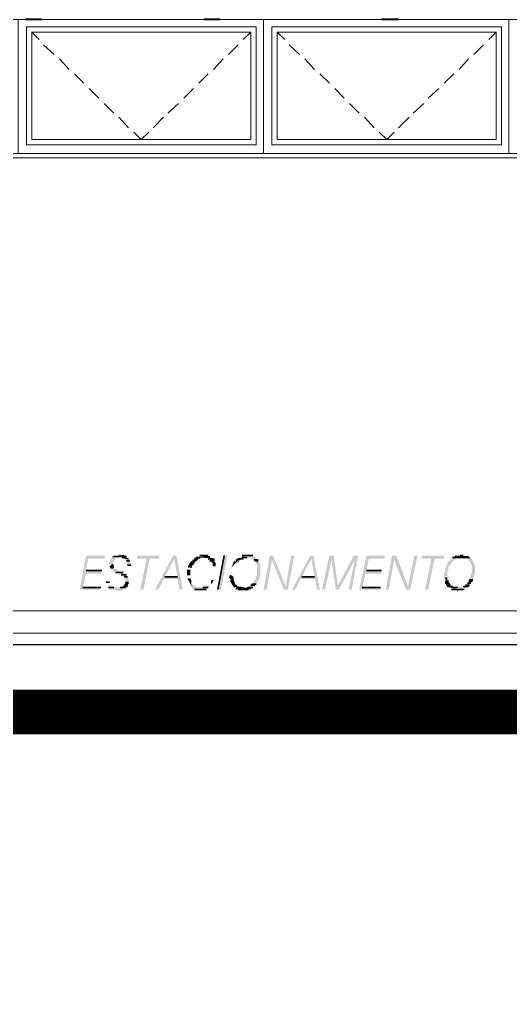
# Model space of a CAD drawing. Header units: millimetres. Extents: x 182 to 575, y -105 to 95.
# Drawn here: x 285.181 to 287.383, y 64.959 to 69.306 of the extents above; entities that cross this region are included whole.
import ezdxf

# ---------------------------------------------------------------- set-up
doc = ezdxf.new("R2010")
doc.units = ezdxf.units.MM
doc.header["$MEASUREMENT"] = 0
doc.layers.add('PDF_Geometry', color=7, linetype='Continuous')
doc.layers.add('PDF_Solid Fills', color=7, linetype='Continuous')

msp = doc.modelspace()

# ---------------------------------------------------------------- hatches: boundary and pattern name
at = {"layer": 'PDF_Solid Fills', "transparency": 33554559}
h = msp.add_hatch(color=256, dxfattribs=at)
h.paths.add_polyline_path([(285.2177, 69.2901), (285.2027, 69.2901), (285.2177, 69.2901)], flags=0)
h.paths.add_polyline_path([(285.1977, 69.2876), (285.2227, 69.2876), (285.1977, 69.2876)], flags=0)
h.paths.add_polyline_path([(285.2252, 69.2876), (285.1952, 69.2876), (285.2252, 69.2876)], flags=0)
h = msp.add_hatch(color=256, dxfattribs=at)
h.paths.add_polyline_path([(285.2352, 69.2326), (285.2077, 69.2326), (285.2352, 69.2326)], flags=0)
h.paths.add_polyline_path([(285.2302, 69.2301), (285.2127, 69.2301), (285.2302, 69.2301)], flags=0)
h.paths.add_polyline_path([(285.2152, 69.2301), (285.2277, 69.2301), (285.2152, 69.2301)], flags=0)
h = msp.add_hatch(color=256, dxfattribs=at)
h.paths.add_polyline_path([(285.2477, 69.1526), (285.2427, 69.1526), (285.2477, 69.1526)], flags=0)
h.paths.add_polyline_path([(285.2427, 69.1526), (285.2477, 69.1526), (285.2427, 69.1526)], flags=0)
h.paths.add_polyline_path([(285.2502, 69.1476), (285.2452, 69.1476), (285.2502, 69.1476)], flags=0)
h.paths.add_polyline_path([(285.2452, 69.1476), (285.2502, 69.1476), (285.2452, 69.1476)], flags=0)
h = msp.add_hatch(color=256, dxfattribs=at)
h.paths.add_polyline_path([(285.2352, 68.9751), (285.2077, 68.9751), (285.2352, 68.9751)], flags=0)
h.paths.add_polyline_path([(285.2102, 68.9751), (285.2327, 68.9751), (285.2102, 68.9751)], flags=0)
h.paths.add_polyline_path([(285.2152, 68.9726), (285.2277, 68.9726), (285.2152, 68.9726)], flags=0)
h = msp.add_hatch(color=256, dxfattribs=at)
h.paths.add_polyline_path([(285.2327, 68.9601), (285.2302, 68.9601), (285.2327, 68.9601)], flags=0)
h.paths.add_polyline_path([(285.2302, 68.9601), (285.2327, 68.9601), (285.2302, 68.9601)], flags=0)
h.paths.add_polyline_path([(285.2377, 68.9601), (285.2252, 68.9601), (285.2377, 68.9601)], flags=0)
h.paths.add_polyline_path([(285.2252, 68.9601), (285.2377, 68.9601), (285.2252, 68.9601)], flags=0)
h = msp.add_hatch(color=256, dxfattribs=at)
h.paths.add_polyline_path([(285.2027, 68.9226), (285.1952, 68.9226), (285.2027, 68.9226)], flags=0)
h.paths.add_polyline_path([(285.1927, 68.9251), (285.2052, 68.9251), (285.1927, 68.9251)], flags=0)
h.paths.add_polyline_path([(285.2077, 68.9251), (285.1902, 68.9251), (285.2077, 68.9251)], flags=0)
h = msp.add_hatch(color=256, dxfattribs=at)
h.paths.add_polyline_path([(285.2327, 68.9051), (285.2302, 68.9051), (285.2327, 68.9051)], flags=0)
h.paths.add_polyline_path([(285.2302, 68.9051), (285.2327, 68.9051), (285.2302, 68.9051)], flags=0)
h.paths.add_polyline_path([(285.2377, 68.9051), (285.2252, 68.9051), (285.2377, 68.9051)], flags=0)
h.paths.add_polyline_path([(285.2252, 68.9051), (285.2377, 68.9051), (285.2252, 68.9051)], flags=0)
h = msp.add_hatch(color=256, dxfattribs=at)
h.paths.add_polyline_path([(285.1827, 68.7826), (285.1877, 68.7826), (285.1827, 68.7826)], flags=0)
h.paths.add_polyline_path([(285.1877, 68.7826), (285.1827, 68.7826), (285.1877, 68.7826)], flags=0)
h.paths.add_polyline_path([(285.1827, 68.7901), (285.1877, 68.7901), (285.1827, 68.7901)], flags=0)
h.paths.add_polyline_path([(285.1877, 68.7901), (285.1827, 68.7901), (285.1877, 68.7901)], flags=0)
h = msp.add_hatch(color=256, dxfattribs=at)
h.paths.add_polyline_path([(285.2152, 68.7501), (285.2277, 68.7501), (285.2152, 68.7501)], flags=0)
h.paths.add_polyline_path([(285.2302, 68.7501), (285.2127, 68.7501), (285.2302, 68.7501)], flags=0)
h.paths.add_polyline_path([(285.2352, 68.7526), (285.2077, 68.7526), (285.2352, 68.7526)], flags=0)
h = msp.add_hatch(color=256, dxfattribs=at)
h.paths.add_polyline_path([(285.8777, 68.0651), (285.8852, 68.0651), (285.8777, 68.0651)], flags=0)
h.paths.add_polyline_path([(285.8852, 68.0651), (285.8777, 68.0651), (285.8852, 68.0651)], flags=0)
h.paths.add_polyline_path([(285.8802, 68.0576), (285.8727, 68.0576), (285.8802, 68.0576)], flags=0)
h.paths.add_polyline_path([(285.8602, 68.0401), (285.8677, 68.0401), (285.8602, 68.0401)], flags=0)
h.paths.add_polyline_path([(285.8677, 68.0401), (285.8602, 68.0401), (285.8677, 68.0401)], flags=0)
h.paths.add_polyline_path([(285.8577, 68.0351), (285.8652, 68.0351), (285.8577, 68.0351)], flags=0)
h.paths.add_polyline_path([(285.8552, 68.0301), (285.8627, 68.0301), (285.8552, 68.0301)], flags=0)
h.paths.add_polyline_path([(285.8502, 68.0201), (285.8577, 68.0201), (285.8502, 68.0201)], flags=0)
h = msp.add_hatch(color=256, dxfattribs=at)
h.paths.add_polyline_path([(286.1477, 68.0476), (286.1402, 68.0476), (286.1477, 68.0476)], flags=0)
h.paths.add_polyline_path([(286.1402, 68.0476), (286.1477, 68.0476), (286.1402, 68.0476)], flags=0)
h.paths.add_polyline_path([(286.1452, 68.0451), (286.1377, 68.0451), (286.1452, 68.0451)], flags=0)
h = msp.add_hatch(color=256, dxfattribs=at)
h.paths.add_polyline_path([(286.0002, 68.0276), (285.9927, 68.0276), (286.0002, 68.0276)], flags=0)
h.paths.add_polyline_path([(285.9927, 68.0276), (286.0002, 68.0276), (285.9927, 68.0276)], flags=0)
h.paths.add_polyline_path([(286.0002, 68.0201), (285.9927, 68.0201), (286.0002, 68.0201)], flags=0)
h.paths.add_polyline_path([(285.9927, 68.0176), (286.0002, 68.0176), (285.9927, 68.0176)], flags=0)
h = msp.add_hatch(color=256, dxfattribs=at)
h.paths.add_polyline_path([(286.0477, 68.0026), (286.0777, 68.0026), (286.0477, 68.0026)], flags=0)
h.paths.add_polyline_path([(286.0777, 68.0026), (286.0477, 68.0026), (286.0777, 68.0026)], flags=0)
h.paths.add_polyline_path([(286.0527, 68.0001), (286.0727, 68.0001), (286.0527, 68.0001)], flags=0)
h.paths.add_polyline_path([(286.0677, 68.0001), (286.0577, 68.0001), (286.0677, 68.0001)], flags=0)
for points in [[(285.5421, 66.7539), (285.5469, 66.7634), (285.4659, 66.7634), (285.4802, 66.8253), (285.5469, 66.8253), (285.5516, 66.8396), (285.4802, 66.8396), (285.4897, 66.892), (285.5612, 66.892), (285.5659, 66.9062), (285.4802, 66.9062), (285.4516, 66.7539)], [(285.7516, 66.892), (285.7231, 66.7539), (285.7373, 66.7539), (285.7659, 66.892), (285.8088, 66.892), (285.8088, 66.9062), (285.7088, 66.9062), (285.7088, 66.892)], [(285.9612, 66.8872), (285.9564, 66.8872), (285.9564, 66.8824), (285.9516, 66.8824), (285.9516, 66.8777), (285.9469, 66.8729), (285.9421, 66.8681), (285.9421, 66.8586), (285.9564, 66.8586), (285.9564, 66.8634), (285.9612, 66.8681), (285.9659, 66.8729), (285.9659, 66.8777), (285.9707, 66.8777), (285.9707, 66.8824), (285.9754, 66.8824), (285.9802, 66.8872), (285.985, 66.892), (285.9897, 66.892), (285.9945, 66.8967), (285.9659, 66.8967), (285.9659, 66.892)], [(286.0278, 66.892), (286.0326, 66.8872), (286.0516, 66.8872), (286.0469, 66.892)], [(286.0469, 66.8586), (286.0612, 66.8586), (286.0612, 66.8729), (286.0564, 66.8777), (286.0373, 66.8824), (286.0469, 66.8729)], [(286.0992, 66.9062), (286.0707, 66.7539), (286.085, 66.7539), (286.1135, 66.9062)], [(286.2231, 66.7586), (286.2278, 66.7634), (286.2326, 66.7681), (286.2373, 66.7729), (286.2421, 66.7777), (286.2469, 66.7824), (286.2469, 66.7872), (286.2516, 66.792), (286.2516, 66.7967), (286.2564, 66.8015), (286.2564, 66.811), (286.2612, 66.8158), (286.2612, 66.8681), (286.2564, 66.8729), (286.2564, 66.8777), (286.2516, 66.8824), (286.2516, 66.8872), (286.2469, 66.892), (286.2421, 66.8967), (286.2373, 66.8967), (286.2373, 66.9015), (286.2326, 66.9015), (286.2278, 66.9062), (286.1802, 66.9062), (286.1754, 66.9015), (286.1707, 66.9015), (286.1659, 66.8967), (286.2183, 66.8967), (286.2231, 66.892), (286.2278, 66.892), (286.2326, 66.8872), (286.2373, 66.8824), (286.2373, 66.8777), (286.2421, 66.8777), (286.2421, 66.8681), (286.2469, 66.8681), (286.2469, 66.8158), (286.2421, 66.811), (286.2421, 66.8015), (286.2326, 66.792), (286.2326, 66.7824), (286.2278, 66.7824), (286.2231, 66.7777), (286.2231, 66.7729), (286.2183, 66.7729), (286.2135, 66.7681), (286.2088, 66.7681), (286.204, 66.7634), (286.1469, 66.7634), (286.1516, 66.7586), (286.1564, 66.7539), (286.1612, 66.7539), (286.1659, 66.7491), (286.1993, 66.7491), (286.204, 66.7539), (286.2135, 66.7539), (286.2135, 66.7586)], [(286.1612, 66.892), (286.1564, 66.892), (286.1516, 66.8872), (286.1516, 66.8824), (286.1707, 66.8872), (286.1754, 66.8872), (286.1802, 66.892), (286.185, 66.892), (286.1897, 66.8967)], [(286.3992, 66.9062), (286.3754, 66.7681), (286.3183, 66.9062), (286.304, 66.9062), (286.2754, 66.7539), (286.2897, 66.7539), (286.3135, 66.8872), (286.3659, 66.7539), (286.385, 66.7539), (286.4135, 66.9062)], [(286.6993, 66.9062), (286.6802, 66.9062), (286.6088, 66.7729), (286.5897, 66.9062), (286.5707, 66.9062), (286.5373, 66.7539), (286.5516, 66.7539), (286.5802, 66.8872), (286.5993, 66.7539), (286.6135, 66.7539), (286.685, 66.8872), (286.6564, 66.7539), (286.6707, 66.7539)], [(286.7992, 66.7539), (286.7992, 66.7634), (286.7183, 66.7634), (286.7326, 66.8253), (286.804, 66.8253), (286.804, 66.8396), (286.7373, 66.8396), (286.7469, 66.892), (286.8183, 66.892), (286.8183, 66.9062), (286.7373, 66.9062), (286.704, 66.7539)], [(286.9516, 66.9062), (286.9231, 66.7681), (286.8707, 66.9062), (286.8516, 66.9062), (286.8231, 66.7539), (286.8373, 66.7539), (286.8612, 66.8872), (286.9135, 66.7539), (286.9326, 66.7539), (286.9659, 66.9062)], [(287.0278, 66.892), (286.9993, 66.7539), (287.0135, 66.7539), (287.0421, 66.892), (287.085, 66.892), (287.085, 66.9062), (286.985, 66.9062), (286.985, 66.892)], [(285.6334, 66.8245), (285.6373, 66.8205), (285.6421, 66.8158), (285.6469, 66.8158), (285.6469, 66.811), (285.6516, 66.811), (285.6564, 66.8062), (285.6564, 66.792), (285.6707, 66.7872), (285.6707, 66.8062), (285.6659, 66.811), (285.6659, 66.8158), (285.6612, 66.8158), (285.6612, 66.8205), (285.6564, 66.8253), (285.6516, 66.8253), (285.6469, 66.8301), (285.6421, 66.8348), (285.6326, 66.8348), (285.6278, 66.8396), (285.6231, 66.8396), (285.6183, 66.8443), (285.6135, 66.8443), (285.604, 66.8539), (285.5897, 66.8491), (285.5897, 66.8443), (285.5945, 66.8443), (285.5992, 66.8396), (285.604, 66.8348), (285.6088, 66.8301), (285.6183, 66.8301), (285.6231, 66.8253), (285.6278, 66.8253)], [(287.1135, 66.7729), (287.1135, 66.7777), (287.1088, 66.7777), (287.1088, 66.7824), (287.104, 66.7872), (287.104, 66.792), (287.0897, 66.7872), (287.0897, 66.7824), (287.0945, 66.7777), (287.0945, 66.7729), (287.0993, 66.7681), (287.104, 66.7634), (287.1231, 66.7681), (287.1183, 66.7681)], [(287.185, 66.7586), (287.185, 66.7634), (287.1897, 66.7634), (287.1945, 66.7681), (287.1945, 66.7729), (287.1993, 66.7729), (287.1993, 66.7777), (287.204, 66.7777), (287.204, 66.7824), (287.1897, 66.7872), (287.1897, 66.7824), (287.185, 66.7777), (287.1802, 66.7729), (287.1754, 66.7681), (287.1707, 66.7681), (287.1659, 66.7634), (287.1469, 66.7634), (287.1088, 66.7586), (287.1135, 66.7586), (287.1183, 66.7539), (287.1754, 66.7586)], [(285.6373, 66.7634), (285.604, 66.7634), (285.5992, 66.7681), (285.5945, 66.7681), (285.5945, 66.7729), (285.5754, 66.7729), (285.5802, 66.7681), (285.5802, 66.7634), (285.585, 66.7634), (285.585, 66.7586), (285.5897, 66.7586), (285.5897, 66.7539), (285.604, 66.7539), (285.6088, 66.7491), (285.6373, 66.7491), (285.6421, 66.7539), (285.6469, 66.7539), (285.6564, 66.7634), (285.6612, 66.7634), (285.6612, 66.7681), (285.6659, 66.7681), (285.6516, 66.7729), (285.6469, 66.7681), (285.6421, 66.7681)], [(286.0278, 66.7586), (286.0278, 66.7634), (286.0326, 66.7634), (286.0326, 66.7681), (286.0373, 66.7681), (286.0231, 66.7729), (286.0183, 66.7729), (286.0183, 66.7681), (286.0135, 66.7681), (286.0088, 66.7634), (285.9754, 66.7634), (285.9707, 66.7681), (285.9659, 66.7681), (285.9659, 66.7729), (285.9612, 66.7729), (285.9564, 66.7777), (285.9421, 66.7729), (285.9469, 66.7729), (285.9469, 66.7681), (285.9516, 66.7634), (285.9564, 66.7634), (285.9564, 66.7586), (285.9612, 66.7586), (285.9659, 66.7539), (285.9754, 66.7539), (285.9802, 66.7491), (286.004, 66.7491), (286.0088, 66.7539), (286.0183, 66.7539), (286.0183, 66.7586)], [(286.1564, 66.7729), (286.1516, 66.7777), (286.1373, 66.7729), (286.1373, 66.7681), (286.1421, 66.7681), (286.1421, 66.7634), (286.1659, 66.7681), (286.1564, 66.7681)]]:
    msp.add_hatch(color=256, dxfattribs=at).paths.add_polyline_path(points)
h = msp.add_hatch(color=256, dxfattribs=at)
h.paths.add_polyline_path([(285.6429, 66.8959), (285.6469, 66.892), (285.6564, 66.892), (285.6564, 66.8872), (285.6612, 66.8872), (285.6612, 66.8777), (285.6659, 66.8777), (285.6659, 66.8634), (285.6802, 66.8634), (285.6802, 66.8777), (285.6754, 66.8824), (285.6754, 66.8872), (285.6707, 66.892), (285.6659, 66.8967), (285.6373, 66.8967)])
h.paths.add_polyline_path([(285.6278, 66.8967), (285.5992, 66.8967), (285.5945, 66.892), (285.5897, 66.8872), (285.5897, 66.8777), (285.585, 66.8777), (285.585, 66.8634), (285.5992, 66.8634), (285.5992, 66.8777), (285.604, 66.8777), (285.604, 66.8872), (285.6088, 66.8872), (285.6135, 66.892), (285.6167, 66.8951)])
h = msp.add_hatch(color=256, dxfattribs=at)
h.paths.add_polyline_path([(285.8754, 66.892), (285.8897, 66.811), (285.8326, 66.811)])
h.paths.add_polyline_path([(285.9135, 66.7539), (285.885, 66.9062), (285.8707, 66.9062), (285.7897, 66.7539), (285.804, 66.7539), (285.8278, 66.8015), (285.8897, 66.8015), (285.8993, 66.7539)], flags=0)
h = msp.add_hatch(color=256, dxfattribs=at)
h.paths.add_polyline_path([(286.4897, 66.892), (286.504, 66.811), (286.4469, 66.811)])
h.paths.add_polyline_path([(286.5278, 66.7539), (286.4992, 66.9062), (286.485, 66.9062), (286.404, 66.7539), (286.4183, 66.7539), (286.4421, 66.8015), (286.508, 66.8015), (286.509, 66.799), (286.5135, 66.7539)], flags=0)
h = msp.add_hatch(color=256, dxfattribs=at)
h.paths.add_polyline_path([(287.204, 66.8062), (287.1993, 66.8015), (287.2135, 66.7967), (287.2135, 66.8015), (287.2183, 66.8062), (287.2183, 66.8205), (287.2231, 66.8205), (287.2231, 66.8634), (287.2183, 66.8681), (287.2183, 66.8777), (287.2135, 66.8777), (287.2135, 66.8872), (287.2088, 66.8872), (287.2088, 66.892), (287.204, 66.8967), (287.1754, 66.8967), (287.1802, 66.892), (287.1897, 66.892), (287.1897, 66.8872), (287.1945, 66.8872), (287.1945, 66.8824), (287.1993, 66.8824), (287.1993, 66.8777), (287.204, 66.8729), (287.204, 66.8681), (287.2088, 66.8634), (287.2088, 66.8253), (287.204, 66.8205)])
h.paths.add_polyline_path([(287.1278, 66.8862), (287.1326, 66.8872), (287.1373, 66.8872), (287.1373, 66.892), (287.1469, 66.892), (287.151, 66.896), (287.1564, 66.8967), (287.1231, 66.8967), (287.1183, 66.892), (287.1135, 66.8872), (287.1088, 66.8824), (287.104, 66.8777), (287.0993, 66.8729), (287.0993, 66.8634), (287.0945, 66.8634), (287.0945, 66.8539), (287.0897, 66.8539), (287.0897, 66.8348), (287.085, 66.8301), (287.085, 66.8158), (287.0993, 66.811), (287.0993, 66.8396), (287.104, 66.8396), (287.104, 66.8539), (287.1088, 66.8586), (287.1135, 66.8634), (287.1135, 66.8681), (287.1183, 66.8729), (287.1183, 66.8777), (287.1231, 66.8777), (287.1278, 66.8824)])

# ---------------------------------------------------------------- linework, layer by layer
at = {"layer": 'PDF_Geometry', "lineweight": 13}
for points in [[(303.7231, 69.3062), (299.0802, 69.3062), (280.504, 69.3062), (280.5564, 69.3062)], [(285.2373, 69.2491), (285.2707, 69.2158)], [(286.185, 69.2158), (286.2183, 69.2491)], [(286.3707, 69.2158), (286.3373, 69.2491)], [(287.3183, 69.2491), (287.285, 69.2158)], [(285.2897, 69.192), (285.3373, 69.1491)], [(286.1183, 69.1491), (286.1612, 69.192)], [(286.4373, 69.1491), (286.3897, 69.192)], [(287.2612, 69.192), (287.2183, 69.1491)], [(285.3612, 69.1301), (285.404, 69.0824)], [(286.0516, 69.0824), (286.0945, 69.1301)], [(286.504, 69.0824), (286.4612, 69.1301)], [(287.1945, 69.1301), (287.1516, 69.0824)], [(285.4278, 69.0634), (285.4707, 69.0205)], [(285.985, 69.0205), (286.0278, 69.0634)], [(286.5707, 69.0205), (286.5278, 69.0634)], [(287.1278, 69.0634), (287.085, 69.0205)], [(285.4945, 68.9967), (285.5373, 68.9539)], [(285.9183, 68.9539), (285.9612, 68.9967)], [(286.6373, 68.9539), (286.5945, 68.9967)], [(287.0612, 68.9967), (287.0135, 68.9539)], [(285.5612, 68.9301), (285.604, 68.8872)], [(285.8469, 68.8872), (285.8945, 68.9301)], [(286.704, 68.8872), (286.6612, 68.9301)], [(286.9945, 68.9301), (286.9469, 68.8872)], [(285.6278, 68.8681), (285.6707, 68.8205)], [(285.7802, 68.8205), (285.8278, 68.8681)], [(286.7707, 68.8205), (286.7278, 68.8681)], [(286.9278, 68.8681), (286.8802, 68.8205)], [(285.6945, 68.8015), (285.7278, 68.7681), (285.7612, 68.8015)], [(286.8612, 68.8015), (286.8278, 68.7681), (286.7945, 68.8015)], [(275.6183, 66.5586), (302.7135, 66.5586)]]:
    msp.add_lwpolyline(points, dxfattribs=at)
for points in [[(286.2754, 69.3062), (285.1754, 69.3062), (285.1754, 68.7062), (286.2754, 68.7062)], [(286.2754, 69.3062), (287.3754, 69.3062), (287.3754, 68.7062), (286.2754, 68.7062)], [(288.4754, 69.3062), (287.3754, 69.3062), (287.3754, 68.7062), (288.4754, 68.7062)], [(286.2421, 69.2729), (285.2135, 69.2729), (285.2135, 68.7443), (286.2421, 68.7443)], [(286.3135, 69.2729), (287.3421, 69.2729), (287.3421, 68.7443), (286.3135, 68.7443)], [(285.2373, 69.2491), (285.2373, 68.7681), (286.2183, 68.7681), (286.2183, 69.2491)], [(287.3183, 69.2491), (287.3183, 68.7681), (286.3373, 68.7681), (286.3373, 69.2491)], [(282.9564, 68.7062), (290.6945, 68.7062), (290.6945, 68.6872), (282.9564, 68.6872)]]:
    msp.add_lwpolyline(points, close=True, dxfattribs=at)
at = {"layer": 'PDF_Geometry', "lineweight": 40}
for points in [[(285.2802, 69.3062), (285.2088, 69.3062)], [(286.0802, 69.3062), (286.0088, 69.3062)], [(286.8802, 69.3062), (286.804, 69.3062)]]:
    msp.add_lwpolyline(points, dxfattribs=at)
at = {"layer": 'PDF_Geometry', "lineweight": 25}
for points, const_width in [([(285.5921, 66.8634), (285.5945, 66.861), (285.5945, 66.8562), (285.5897, 66.8515)], 0.019), ([(286.035, 66.8872), (286.0469, 66.8848), (286.0469, 66.8801)], 0.019), ([(285.6635, 66.7896), (285.6635, 66.7872), (285.6635, 66.7824), (285.6612, 66.7777), (285.6588, 66.7753), (285.6588, 66.7705)], 0.0143), ([(286.1231, 66.8134), (286.1326, 66.8086), (286.135, 66.8039), (286.135, 66.7991), (286.135, 66.7943), (286.135, 66.7896)], 0.0143), ([(286.1445, 66.7896), (286.1373, 66.7848), (286.1397, 66.7801), (286.1445, 66.7753)], 0.0135), ([(287.2064, 66.7991), (287.2064, 66.7943), (287.2016, 66.792), (287.2016, 66.7872), (287.2064, 66.7848)], 0.0143)]:
    msp.add_lwpolyline(points, dxfattribs=dict(at, const_width=const_width))
for points in [[(285.6493, 66.9062), (285.635, 66.9039), (285.635, 66.9015), (285.6302, 66.9015), (285.5992, 66.8991)], [(285.6612, 66.9015), (285.604, 66.9015), (285.6612, 66.9015)], [(285.635, 66.9062), (285.6302, 66.9062), (285.6302, 66.9062), (285.6302, 66.9062)], [(285.6754, 66.8824), (285.6612, 66.8824), (285.6754, 66.8824)], [(285.9612, 66.8681), (285.9421, 66.8681), (285.9612, 66.8681)], [(285.9469, 66.8729), (285.9659, 66.8729), (285.9469, 66.8729)], [(286.0112, 66.9015), (286.0064, 66.9015), (286.0088, 66.8991), (285.9731, 66.8967)], [(286.0278, 66.9062), (285.9897, 66.9062), (286.0278, 66.9062)], [(286.0112, 66.9062), (286.0088, 66.9062), (286.0088, 66.9062), (286.0088, 66.9062), (286.0088, 66.9062), (286.0088, 66.9039), (286.035, 66.9015)], [(286.035, 66.892), (286.0326, 66.8967), (286.0112, 66.8967)], [(286.0278, 66.892), (286.0469, 66.892), (286.0278, 66.892)], [(286.0373, 66.8872), (286.0516, 66.8872), (286.0373, 66.8872)], [(286.0707, 66.7539), (286.0992, 66.9062), (286.0707, 66.7539)], [(286.185, 66.892), (286.1612, 66.892), (286.185, 66.892)], [(286.1921, 66.8967), (286.1778, 66.8967), (286.2016, 66.8967)], [(286.1802, 66.9062), (286.2278, 66.9062), (286.1802, 66.9062)], [(286.2183, 66.9062), (286.1897, 66.9062), (286.2183, 66.9062)], [(286.2516, 66.8872), (286.2326, 66.8872), (286.2516, 66.8872)], [(286.2326, 66.8872), (286.2516, 66.8872), (286.2326, 66.8872)], [(286.2373, 66.8824), (286.2516, 66.8824), (286.2373, 66.8824)], [(287.1564, 66.8967), (287.1231, 66.8967), (287.1564, 66.8967)], [(287.1993, 66.8967), (287.1278, 66.8967), (287.1993, 66.8967)], [(287.1802, 66.8967), (287.1635, 66.8967), (287.1612, 66.9015), (287.1326, 66.9015)], [(287.1564, 66.9062), (287.1707, 66.9062), (287.1564, 66.9062)], [(287.1635, 66.9062), (287.1612, 66.9062), (287.1659, 66.9062), (287.1659, 66.9062), (287.1659, 66.9062), (287.1659, 66.9062), (287.1635, 66.9039), (287.1921, 66.9015)], [(285.5516, 66.8396), (285.4802, 66.8396), (285.5516, 66.8396)], [(285.604, 66.8539), (285.5897, 66.8539), (285.604, 66.8539)], [(285.6469, 66.8301), (285.6135, 66.8301), (285.6469, 66.8301)], [(285.6802, 66.8634), (285.6659, 66.8634), (285.6802, 66.8634)], [(285.9326, 66.8396), (285.9469, 66.8396), (285.9326, 66.8396)], [(285.9469, 66.8348), (285.9326, 66.8348), (285.9469, 66.8348)], [(286.804, 66.8396), (286.7373, 66.8396), (286.804, 66.8396)], [(285.585, 66.7872), (285.5707, 66.7872), (285.585, 66.7872)], [(285.6612, 66.8205), (285.6373, 66.8205), (285.6612, 66.8205)], [(285.6373, 66.8205), (285.6612, 66.8205), (285.6373, 66.8205)], [(285.6516, 66.811), (285.6659, 66.811), (285.6516, 66.811)], [(285.6707, 66.7824), (285.6564, 66.7824), (285.6707, 66.7824)], [(285.8326, 66.811), (285.8897, 66.811), (285.8326, 66.811)], [(286.1278, 66.792), (286.1421, 66.792), (286.1278, 66.792)], [(286.1421, 66.792), (286.1278, 66.792), (286.1421, 66.792)], [(286.4469, 66.811), (286.504, 66.811), (286.4469, 66.811)], [(287.0897, 66.792), (287.104, 66.792), (287.0897, 66.792)], [(287.104, 66.792), (287.0897, 66.792), (287.104, 66.792)], [(287.1088, 66.7824), (287.0897, 66.7824), (287.1088, 66.7824)], [(287.1897, 66.7824), (287.204, 66.7824), (287.1897, 66.7824)], [(287.1993, 66.7967), (287.2135, 66.7967), (287.1993, 66.7967)], [(285.5469, 66.7634), (285.4659, 66.7634), (285.5469, 66.7634)], [(285.604, 66.7634), (285.5802, 66.7634), (285.604, 66.7634)], [(285.6469, 66.7681), (285.6659, 66.7681), (285.6469, 66.7681)], [(285.9659, 66.7539), (286.0183, 66.7539), (285.9659, 66.7539)], [(286.004, 66.7634), (286.0278, 66.7634), (286.004, 66.7634)], [(286.1516, 66.7586), (286.2183, 66.7586), (286.1516, 66.7586)], [(286.1731, 66.7634), (286.1564, 66.7634), (286.1659, 66.7658)], [(286.1612, 66.7539), (286.2088, 66.7539), (286.1612, 66.7539)], [(286.2088, 66.7539), (286.1612, 66.7539), (286.2088, 66.7539)], [(286.2278, 66.7634), (286.204, 66.7634), (286.2278, 66.7634)], [(286.2373, 66.7729), (286.2183, 66.7729), (286.2373, 66.7729)], [(286.2421, 66.7777), (286.2231, 66.7777), (286.2421, 66.7777)], [(286.7992, 66.7634), (286.7183, 66.7634), (286.7992, 66.7634)], [(287.0945, 66.7777), (287.1088, 66.7777), (287.0945, 66.7777)], [(287.0993, 66.7681), (287.1231, 66.7681), (287.0993, 66.7681)], [(287.1231, 66.7681), (287.0993, 66.7681), (287.1231, 66.7681)], [(287.135, 66.7634), (287.1183, 66.7634), (287.1254, 66.7658)], [(287.1183, 66.7539), (287.1707, 66.7539), (287.1183, 66.7539)], [(287.1445, 66.7634), (287.1254, 66.7634), (287.1373, 66.7634)], [(287.1445, 66.7491), (287.1469, 66.7491), (287.1469, 66.7491), (287.1469, 66.7491), (287.1445, 66.7515), (287.1445, 66.7539), (287.1445, 66.7539), (287.1754, 66.7562)], [(287.1707, 66.7681), (287.1945, 66.7681), (287.1707, 66.7681)], [(287.1802, 66.7729), (287.1993, 66.7729), (287.1802, 66.7729)], [(302.8469, 66.5062), (275.6183, 66.5062)]]:
    msp.add_lwpolyline(points, dxfattribs=at)
for points in [[(285.6421, 66.8967), (285.6707, 66.892), (285.6421, 66.8967)], [(285.6326, 66.7634), (285.6564, 66.7634), (285.6326, 66.7634)], [(286.185, 66.7634), (286.1516, 66.7586), (286.185, 66.7634)]]:
    msp.add_lwpolyline(points, close=True, dxfattribs=at)
for points in [[(285.954, 66.8586, 0.0143, 0.0143, 0), (285.9445, 66.8562, 0.0143, 0.0143, 0), (285.9445, 66.8515, 0, 0, 0), (285.9445, 66.8467, 0, 0, 0), (285.9421, 66.842, 0.0143, 0.0143, 0), (285.9397, 66.8372, 0.0143, 0.0143, 0), (285.9397, 66.8324, 0.0143, 0.0143, 0), (285.9397, 66.8277, 0.0143, 0.0143, 0), (285.9397, 66.8229, 0.0143, 0.0143, 0), (285.9397, 66.8181, 0, 0, 0), (285.9397, 66.8134, 0, 0, 0), (285.9397, 66.8086, 0, 0, 0), (285.9397, 66.8039, 0.0143, 0.0143, 0), (285.9397, 66.7991, 0.019, 0.019, 0), (285.9421, 66.7943, 0.019, 0.019, 0), (285.9421, 66.7896, 0, 0, 0), (285.9445, 66.7848, 0, 0, 0), (285.9469, 66.7824, 0, 0, 0), (285.9469, 66.7777, 0, 0, 0), (285.9421, 66.7753, 0, 0, 0)], [(286.1612, 66.8848, 0.00952, 0.00952, 0), (286.1588, 66.8824, 0, 0, 0), (286.154, 66.8801, 0.0143, 0.0143, 0), (286.1516, 66.8777, 0.00952, 0.00952, 0), (286.1493, 66.8729, 0.0143, 0.0143, 0), (286.1469, 66.8681, 0, 0, 0), (286.1445, 66.8658, 0, 0, 0), (286.1421, 66.861, 0, 0, 0), (286.1397, 66.8562, 0, 0, 0), (286.1373, 66.8515, 0, 0, 0), (286.1373, 66.8467, 0, 0, 0), (286.135, 66.842, 0, 0, 0), (286.135, 66.8372, 0, 0, 0), (286.135, 66.8324, 0, 0, 0), (286.1326, 66.8277, 0, 0, 0), (286.1326, 66.8229, 0, 0, 0), (286.1302, 66.8181, 0, 0, 0), (286.1302, 66.8134, 0, 0, 0)], [(286.0445, 66.7943, 0.0101, 0.0101, 0), (286.0445, 66.792, 0.0143, 0.0143, 0), (286.0397, 66.7872, 0, 0, 0), (286.0397, 66.7824, 0, 0, 0), (286.035, 66.7801, 0, 0, 0), (286.0326, 66.7753, 0, 0, 0), (286.0373, 66.7705, 0, 0, 0)], [(287.0921, 66.8134, 0, 0, 0), (287.0921, 66.8086, 0.0143, 0.0143, 0), (287.0921, 66.8039, 0.0143, 0.0143, 0), (287.0921, 66.7991, 0, 0, 0), (287.0945, 66.7943, 0, 0, 0), (287.0897, 66.7896, 0, 0, 0)]]:
    msp.add_lwpolyline(points, format="xyseb", dxfattribs=at)
at = {"layer": 'PDF_Geometry', "lineweight": 0}
msp.add_lwpolyline([(279.3421, 66.6586), (298.8088, 66.6586), (298.8088, 66.5586)], dxfattribs=at)
at = {"layer": 'PDF_Geometry', "color": 254, "lineweight": 20, "true_color": 0xdddddd, "const_width": 0.2}
msp.add_lwpolyline([(302.8326, 66.2062), (276.804, 66.2062), (276.804, 65.0586), (268.5897, 65.0586), (268.5897, 66.3301), (255.2802, 66.3301)], dxfattribs=at)
at = {"layer": 'PDF_Solid Fills', "transparency": 33554559}
for points in [[(285.6469, 66.9062), (285.6469, 66.9062), (285.6135, 66.9062)], [(285.6469, 66.9062), (285.6135, 66.9062), (285.6135, 66.9062)], [(286.0516, 66.792), (286.0373, 66.7967), (286.0516, 66.7967)]]:
    msp.add_solid(points, dxfattribs=at)

doc.saveas('drawing.dxf')
